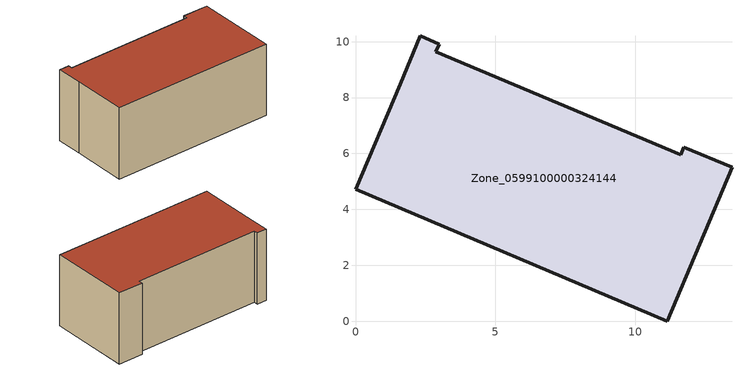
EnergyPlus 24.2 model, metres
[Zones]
Zone_0599100000324144
 floor ground (C_G): 2.32,10.21 2.99,9.91 2.87,9.64 11.63,5.95 11.74,6.23 13.47,5.5 11.16,0 0,4.72 1.6,8.47 z0
 wall outside (C_F): 13.47,5.5 11.74,6.23 11.63,5.95 2.87,9.64 2.99,9.91 2.32,10.21 1.6,8.47 0,4.72 11.16,0 13.47,5.5 z0:5.32
 roof outside (C_R): 11.63,5.95 2.87,9.64 2.99,9.91 2.32,10.21 1.6,8.47 0,4.72 11.16,0 13.47,5.5 11.74,6.23 z5.32
[BUILDING]
Pand.0599100000324144: North Axis=0; Terrain=City; Loads Convergence Tolerance Value=0.04; Temperature Convergence Tolerance Value=0.4; Solar Distribution=FullExterior; Maximum Number of Warmup Days=25; Minimum Number of Warmup Days=1
[Site:Location]
Rotterdam.The.Hague.AP_ZH_NLD Design_Conditions: Latitude=51.96; Longitude=4.45; Time Zone=1; Elevation=-4.5
[SITE:GROUNDTEMPERATURE:BUILDINGSURFACE]
18, 18, 18, 18, 18, 18, 18, 18, 18, 18, 18, 18
[MATERIAL] Thermal Absorptance=0.9; Solar Absorptance=0.7; Visible Absorptance=0.7
Name | Roughness | Thickness | Conductivity | Density | Specific Heat
G.TC.1975-1991 | MediumSmooth | 0.15 | 0.288461 | 540 | 1210
F.TC.1975-1991 | Rough | 0.3 | 0.230769 | 1920 | 840
R.TC.1975-1991 | MediumRough | 0.2 | 0.153846 | 1500 | 1000
[CONSTRUCTION]
C_G: G.TC.1975-1991
C_F: F.TC.1975-1991
C_R: R.TC.1975-1991
[ZONE]
Zone_0599100000324144: Type=1; Multiplier=1; Ceiling Height=Autocalculate; Volume=Autocalculate; Floor Area=autocalculate; Part of Total Floor Area=Yes
[ZONEINFILTRATION:DESIGNFLOWRATE]
Infil_Zone_0599100000324144: Zone or ZoneList or Space or SpaceList=Zone_0599100000324144; Schedule=AlwaysOn; Design Flow Rate Calculation Method=Flow/Area; Flow Rate per Floor Area=0.003; Constant Term Coefficient=1; Temperature Term Coefficient=0; Velocity Term Coefficient=0; Velocity Squared Term Coefficient=0
[HVACTEMPLATE:ZONE:IDEALLOADSAIRSYSTEM]
Zone_0599100000324144: Maximum Heating Supply Air Temperature=50; Minimum Cooling Supply Air Temperature=13; Maximum Heating Supply Air Humidity Ratio=0.0156; Minimum Cooling Supply Air Humidity Ratio=0.0077; Heating Limit=NoLimit; Cooling Limit=NoLimit; Dehumidification Control Type=ConstantSensibleHeatRatio; Cooling Sensible Heat Ratio=0.7; Dehumidification Setpoint=60; Humidification Control Type=None; Humidification Setpoint=30; Outdoor Air Method=None; Outdoor Air Flow Rate per Person=0.00944; Outdoor Air Flow Rate per Zone Floor Area=0; Outdoor Air Flow Rate per Zone=0; Demand Controlled Ventilation Type=None; Outdoor Air Economizer Type=NoEconomizer; Heat Recovery Type=None; Sensible Heat Recovery Effectiveness=0.7; Latent Heat Recovery Effectiveness=0.65
[ZONECONTROL:THERMOSTAT]
ThermostatControl_Zone_0599100000324144: Zone or ZoneList=Zone_0599100000324144; Control Type Schedule=DualSetpointControlType; Control 1=Thermostat_Zone_0599100000324144; Temperature Difference Between Cutout And Setpoint=0
[THERMOSTATSETPOINT:DUALSETPOINT]
Thermostat_Zone_0599100000324144: Heating Setpoint Temperature Schedule=HeatingSetpoint_Zone_0599100000324144; Cooling Setpoint Temperature Schedule=CoolingSetpoint_Zone_0599100000324144
[SCHEDULE:COMPACT]
HeatingSetpoint_Zone_0599100000324144: Through: 12/31, For: AllDays, Until: 24:00, 21
CoolingSetpoint_Zone_0599100000324144: Through: 12/31, For: AllDays, Until: 24:00, 24
DualSetpointControlType: Through: 12/31, For: AllDays, Until: 24:00, 4
AlwaysOn: Through: 12/31, For: AllDays, Until: 24:00, 1
